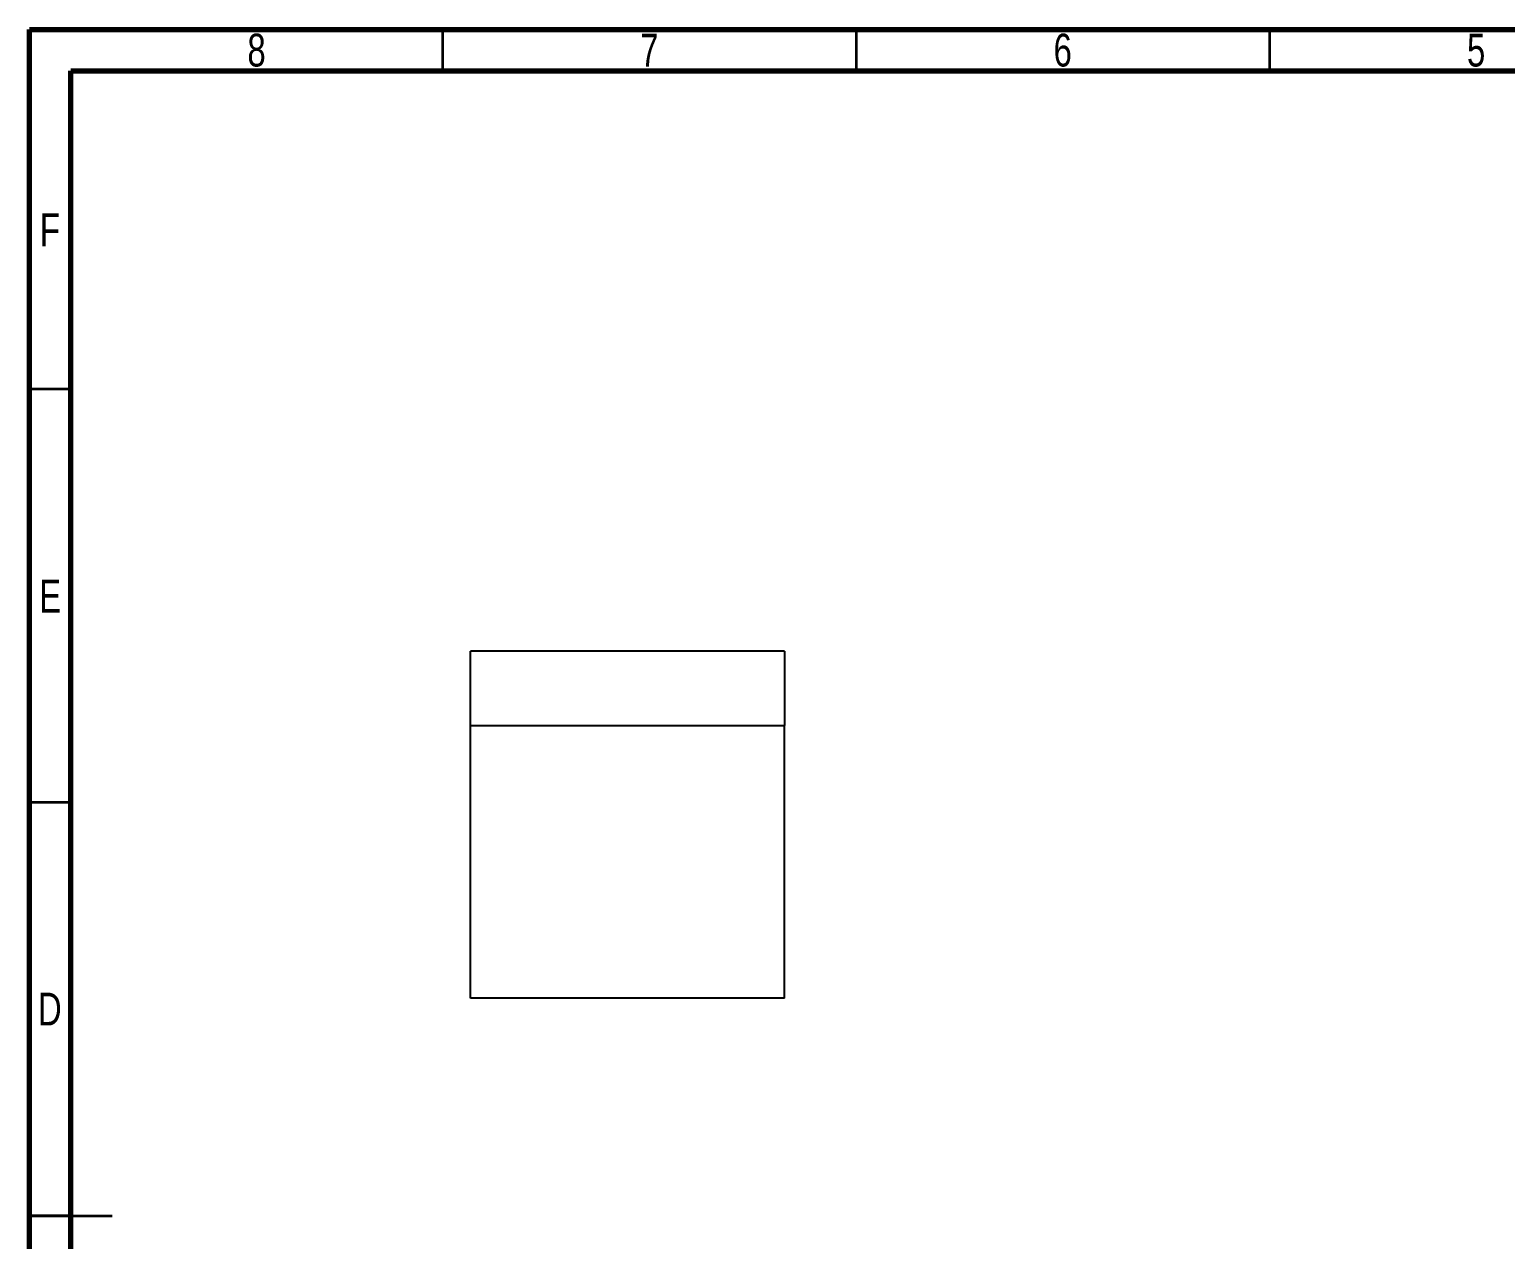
# Model space of a CAD drawing. Header units: millimetres. Extents: x 15 to 415, y 5 to 292.
# Drawn here: x 15 to 193.5, y 145.6 to 292 of the extents above; entities that cross this region are included whole.
import ezdxf

# ---------------------------------------------------------------- set-up
doc = ezdxf.new("R2010")
doc.units = ezdxf.units.MM
doc.styles.add('SLDTEXTSTYLE0', font='TXT', dxfattribs={"width": 0.75})

msp = doc.modelspace()

# ---------------------------------------------------------------- linework, layer by layer
at = {"color": 7, "linetype": 'Continuous', "lineweight": 70}
for p, q in [((15, 5), (15, 292)), ((15, 292), (415, 292)), ((20, 10), (20, 287)), ((20, 287), (410, 287))]:
    msp.add_line(p, q, dxfattribs=at)
at = {"color": 7, "linetype": 'Continuous', "lineweight": 35}
for p, q in [((65, 287), (65, 292)), ((115, 287), (115, 292)), ((165, 287), (165, 292)), ((20, 248.5), (15, 248.5)), ((20, 198.5), (15, 198.5)), ((15, 148.5), (25, 148.5)), ((20, 148.5), (15, 148.5))]:
    msp.add_line(p, q, dxfattribs=at)
at = {"color": 7, "linetype": 'Continuous', "lineweight": 25}
for p, q in [((106.318, 216.8146), (68.318, 216.8146)), ((68.318, 207.8146), (68.318, 216.8146)), ((106.318, 216.8146), (106.318, 207.8146)), ((68.318, 207.8146), (106.318, 207.8146)), ((68.318, 174.8146), (68.318, 207.8146)), ((106.318, 174.8146), (106.318, 207.8146)), ((106.318, 174.8146), (68.318, 174.8146))]:
    msp.add_line(p, q, dxfattribs=at)

# ---------------------------------------------------------------- texts
at = {"color": 7, "linetype": 'Continuous', "lineweight": 0, "char_height": 3.9687, "attachment_point": 2, "style": 'SLDTEXTSTYLE0'}
for s, insert in [('8', (42.46, 291.4938)), ('7', (89.96, 291.4938)), ('6', (139.96, 291.4938)), ('5', (189.96, 291.4938)), ('F', (17.4577, 269.7438)), ('E', (17.5078, 225.4291)), ('D', (17.4527, 175.4938))]:
    msp.add_mtext(s, dxfattribs=dict(at, insert=insert))

doc.saveas('drawing.dxf')
